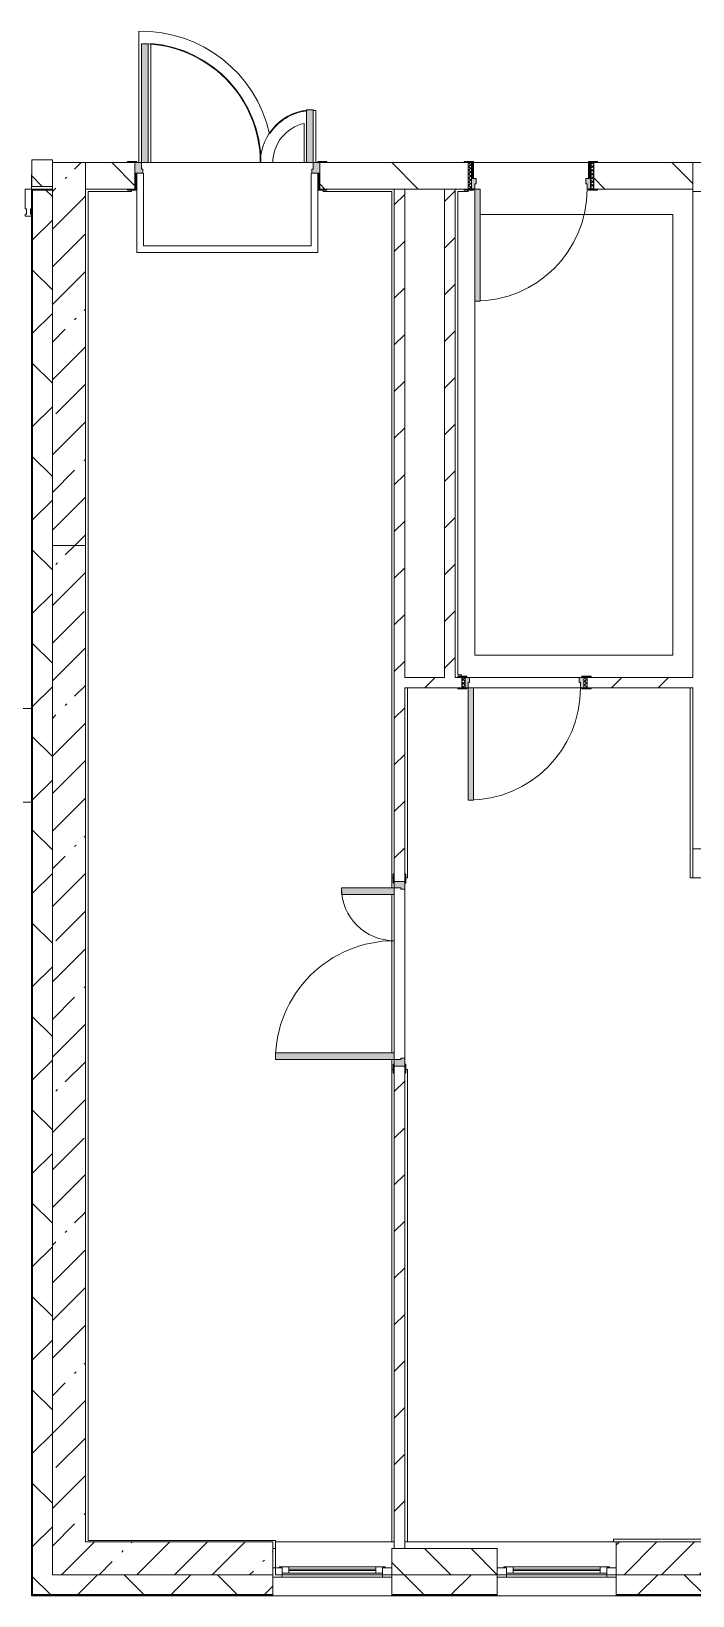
# Model space of a CAD drawing. Header units: millimetres. Extents: x -3902 to 188078, y -8553 to 29000.
# Drawn here: x 150268 to 155278, y -258 to 11595 of the extents above; entities that cross this region are included whole.
import ezdxf

# ---------------------------------------------------------------- set-up
doc = ezdxf.new("R2010")
doc.units = ezdxf.units.MM
doc.linetypes.add('200_ШТРИХ__ш1_п0_6_', pattern=[800, 500, -300])
for name, color, linetype, lineweight in [('A-DETL-6', 7, 'Continuous', 5), ('A-DETL-MBND-1', 7, '200_ШТРИХ__ш1_п0_6_', 9), ('A-GLAZ-2', 7, 'Continuous', 5), ('A-GLAZ-CWMG-2', 7, 'Continuous', 5), ('A-WALL', 7, 'Continuous', 9), ('A-WALL-3', 7, 'Continuous', 5), ('I-WALL-3', 7, 'Continuous', 5), ('S-COLS-4', 7, 'Continuous', 5)]:
    doc.layers.add(name, color=color, linetype=linetype, lineweight=lineweight)
for name, color, linetype, lineweight, true_color in [('A-DOOR-1', 7, 'Continuous', 5, 0xaaaaaa), ('A-DOOR-2', 7, 'Continuous', 5, 0xe2e2e2), ('A-DOOR-FRAM-1', 7, 'Continuous', 5, 0xe2e2e2), ('A-DOOR-FRAM-2', 7, 'Continuous', 5, 0xaaaaaa), ('A-FLOR-2', 7, 'Continuous', 5, 0xaaaaaa)]:
    doc.layers.add(name, color=color, linetype=linetype, lineweight=lineweight, true_color=true_color)
pattern_1 = [(45, (61067.9, 0), (-176.7767, 176.7767), [])]
pattern_2 = [(45, (61067.9, 0), (-353.5534, 353.5534), []), (135, (61067.9, 0), (-353.5534, -353.5534), [])]
pattern_3 = [(135, (61067.9, 0), (-353.5534, -353.5534), [])]
pattern_4 = [(45, (61067.9, 0), (-285.1231, 285.1231), []), (45, (61353, 0), (-285.1231, 285.1231), [504.031, -100.806, 16.764, -84.042])]

# ---------------------------------------------------------------- blocks, each defined once
blk = doc.blocks.new('110_Дверь_СКБ_2Ст - Д-5_п_ Из игровой в коридор-32215844-3_10_1_птичка')
at = {"layer": 'A-DOOR-2'}
for points in [[(-638, 40), (-588, 40), (-588, 940), (-638, 940)], [(612, 440), (612, 40), (662, 40), (662, 440)]]:
    blk.add_hatch(color=256, dxfattribs=at).paths.add_polyline_path(points)
h = blk.add_hatch(color=256, dxfattribs=at)
h.paths.add_polyline_path([(-688, 40), (-688, -40), (-628, -40), (-628, -10), (-638, -10), (-638, 40)])
h.paths.add_polyline_path([(652, -40), (712, -40), (712, 40), (662, 40), (662, -10), (652, -10)])
at = {"layer": 'A-DOOR-FRAM-1'}
for points in [[(-742, 40), (-672, 40), (-672, 48), (-742, 48)], [(698, 40), (768, 40), (768, 48), (698, 48)], [(-742, -48), (-672, -48), (-672, -40), (-742, -40)], [(698, -48), (768, -48), (768, -40), (698, -40)]]:
    blk.add_hatch(color=256, dxfattribs=at).paths.add_polyline_path(points)
at = {"layer": 'A-DOOR-1'}
for p, q in [((-638, 940), (-638, 40)), ((-588, 940), (-638, 940)), ((-588, 40), (-588, 940)), ((662, 440), (612, 440)), ((612, 440), (612, 40)), ((662, 40), (662, 440)), ((-638, 40), (-588, 40)), ((612, 40), (662, 40))]:
    blk.add_line(p, q, dxfattribs=at)
for centre, radius, start, end in [((-638, 40), 900, 0, 90), ((662, 40), 400, 90, 180)]:
    blk.add_arc(centre, radius, start, end, dxfattribs=at)
at = {"layer": 'A-DOOR-FRAM-2'}
for p, q in [((-672, 48), (-742, 48)), ((-742, 48), (-742, 40)), ((-742, 40), (-672, 40)), ((-638, 40), (-688, 40)), ((-688, 40), (-688, -40)), ((-672, 40), (-672, 48)), ((-638, -10), (-638, 40)), ((662, 40), (662, -10)), ((712, 40), (662, 40)), ((768, 48), (698, 48)), ((698, 48), (698, 40)), ((698, 40), (768, 40)), ((712, -40), (712, 40)), ((768, 40), (768, 48)), ((-672, -40), (-742, -40)), ((-742, -40), (-742, -48)), ((-742, -48), (-672, -48)), ((-688, -40), (-628, -40)), ((-672, -39), (-688, -39)), ((-688, -39), (-688, -40)), ((-688, -40), (-672, -40)), ((-672, -40), (-672, -39)), ((-672, -48), (-672, -40)), ((-628, -10), (-638, -10)), ((-628, -40), (-628, -10)), ((662, -10), (652, -10)), ((652, -10), (652, -40)), ((652, -40), (712, -40)), ((712, -39), (698, -39)), ((698, -39), (698, -40)), ((698, -40), (712, -40)), ((768, -40), (698, -40)), ((698, -40), (698, -48)), ((698, -48), (768, -48)), ((712, -40), (712, -39)), ((768, -48), (768, -40))]:
    blk.add_line(p, q, dxfattribs=at)
blk = doc.blocks.new('110_Дверь_СКБ_2Ст - Д-2а_п_ Из коридора на лестницу-32215207-3_10_1_птичка')
at = {"layer": 'A-DOOR-2'}
for points in [[(-587.5, 100), (-587.5, 1000), (-637.5, 1000), (-637.5, 100)], [(662.5, 100), (662.5, 500), (612.5, 500), (612.5, 100)], [(712.5, -100), (712.5, 20), (697.5, 20), (697.5, -100)]]:
    blk.add_hatch(color=256, dxfattribs=at).paths.add_polyline_path(points)
h = blk.add_hatch(color=256, dxfattribs=at)
h.paths.add_polyline_path([(687.9, 20), (712.5, 20), (712.5, 100), (662.5, 100), (662.5, 50), (652.5, 50), (652.5, 20)])
h.paths.add_polyline_path([(-627.5, 20), (-627.5, 50), (-637.5, 50), (-637.5, 100), (-687.5, 100), (-687.5, 20)])
at = {"layer": 'A-DOOR-FRAM-1'}
for points in [[(-672.5, 100), (-672.5, 108), (-742.5, 108), (-742.5, 100)], [(-672.5, -100), (-672.5, 20), (-687.5, 20), (-687.5, -100)], [(767.5, 100), (767.5, 108), (697.5, 108), (697.5, 100)], [(-672.5, -108), (-672.5, -100), (-742.5, -100), (-742.5, -108)], [(767.5, -108), (767.5, -100), (697.5, -100), (697.5, -108)]]:
    blk.add_hatch(color=256, dxfattribs=at).paths.add_polyline_path(points)
at = {"layer": 'A-DOOR-1'}
for p, q in [((-637.5, 1000), (-637.5, 100)), ((-587.5, 1000), (-637.5, 1000)), ((-587.5, 100), (-587.5, 1000)), ((662.5, 500), (612.5, 500)), ((612.5, 500), (612.5, 100)), ((662.5, 100), (662.5, 500)), ((-637.5, 100), (-587.5, 100)), ((612.5, 100), (662.5, 100))]:
    blk.add_line(p, q, dxfattribs=at)
for centre, radius, start, end in [((-637.5, 100), 900, 0, 90), ((662.5, 100), 400, 90, 180)]:
    blk.add_arc(centre, radius, start, end, dxfattribs=at)
at = {"layer": 'A-DOOR-FRAM-2'}
for p, q in [((-672.5, 108), (-742.5, 108)), ((-742.5, 108), (-742.5, 100)), ((-742.5, 100), (-672.5, 100)), ((-637.5, 100), (-687.5, 100)), ((-687.5, 100), (-687.5, 20)), ((-687.5, 20), (-627.5, 20)), ((-672.5, 20), (-687.5, 20)), ((-687.5, 20), (-687.5, -100)), ((-672.5, 100), (-672.5, 108)), ((-672.5, -100), (-672.5, 20)), ((-637.5, 50), (-637.5, 100)), ((-627.5, 50), (-637.5, 50)), ((-627.5, 20), (-627.5, 50)), ((662.5, 50), (652.5, 50)), ((652.5, 50), (652.5, 20)), ((652.5, 20), (712.5, 20)), ((662.5, 100), (662.5, 50)), ((712.5, 100), (662.5, 100)), ((767.5, 108), (697.5, 108)), ((697.5, 108), (697.5, 100)), ((697.5, 100), (767.5, 100)), ((712.5, 20), (697.5, 20)), ((697.5, 20), (697.5, -100)), ((712.5, 20), (712.5, 100)), ((712.5, -100), (712.5, 20)), ((767.5, 100), (767.5, 108)), ((-672.5, -100), (-742.5, -100)), ((-742.5, -100), (-742.5, -108)), ((-742.5, -108), (-672.5, -108)), ((-687.5, -100), (-672.5, -100)), ((-672.5, -108), (-672.5, -100)), ((697.5, -100), (712.5, -100)), ((767.5, -100), (697.5, -100)), ((697.5, -100), (697.5, -108)), ((697.5, -108), (767.5, -108)), ((767.5, -108), (767.5, -100))]:
    blk.add_line(p, q, dxfattribs=at)
blk = doc.blocks.new('BSC_Колонна _Прямоугольная - 250х900-V75-3_10_1_птичка')
at = {"layer": 'S-COLS-4'}
h = blk.add_hatch(dxfattribs=at)
h.set_pattern_fill('FP_93', color=256, style=0, pattern_type=2)
h.set_pattern_definition([(45, (-94080, -25), (-285.1231, 285.1231), []), (45, (-93794.88, -25), (-285.1231, 285.1231), [504.031, -100.806, 16.764, -84.042])])
h.paths.add_polyline_path([(450, -125), (450, 125), (-450, 125), (-450, -125), (77, -125)])
for p, q in [((450, 125), (-450, 125)), ((-450, 125), (-450, -125)), ((450, -125), (450, 125)), ((-450, -125), (450, -125))]:
    blk.add_line(p, q, dxfattribs=at)
blk = doc.blocks.new('120_Окно_СКБ_1Ст - 120_Окно_СКБ_1Ст 900х2500_h_ с форточкой-V77-3_10_1_птичка')
at = {"layer": 'A-GLAZ-2'}
for p, q in [((-450, -127), (-450, -57)), ((-450, -57), (-380, -57)), ((450, -57), (-450, -57)), ((-380, -57), (-380, -127)), ((380, -87), (-380, -87)), ((-380, -87), (-380, -127)), ((-330, -137), (-330, -87)), ((-330, -107), (330, -107)), ((330, -117), (-330, -117)), ((330, -137), (330, -87)), ((380, -127), (380, -57)), ((380, -57), (450, -57)), ((380, -127), (380, -87)), ((450, -57), (450, -127)), ((-380, -127), (-450, -127)), ((-450, -127), (-400, -127)), ((-380, -127), (-400, -127)), ((-400, -127), (-400, -137)), ((-400, -137), (400, -137)), ((400, -137), (-400, -137)), ((450, -127), (380, -127)), ((400, -127), (380, -127)), ((400, -127), (450, -127)), ((400, -137), (400, -127))]:
    blk.add_line(p, q, dxfattribs=at)
blk = doc.blocks.new('120_Окно_СКБ_1Ст - 120_Окно_СКБ_1Ст 900х2500_h_ с форточкой-22876038-3_10_1_птичка')
at = {"layer": 'A-GLAZ-2'}
for p, q in [((-450, -127), (-450, -57)), ((-450, -57), (-380, -57)), ((450, -57), (-450, -57)), ((-380, -57), (-380, -127)), ((380, -87), (-380, -87)), ((-380, -87), (-380, -127)), ((-330, -137), (-330, -87)), ((-330, -107), (330, -107)), ((330, -117), (-330, -117)), ((330, -137), (330, -87)), ((380, -127), (380, -57)), ((380, -57), (450, -57)), ((380, -127), (380, -87)), ((450, -57), (450, -127)), ((-380, -127), (-450, -127)), ((-450, -127), (-400, -127)), ((-380, -127), (-400, -127)), ((-400, -127), (-400, -137)), ((-400, -137), (400, -137)), ((400, -137), (-400, -137)), ((450, -127), (380, -127)), ((400, -127), (380, -127)), ((400, -127), (450, -127)), ((400, -137), (400, -127))]:
    blk.add_line(p, q, dxfattribs=at)
blk = doc.blocks.new('110_Дверь_СКБ_1Ст_Внутренняя1 - Д-8 950x2100h_охрана-V48-3_10_1_птичка')
at = {"layer": 'A-DOOR-1'}
h = blk.add_hatch(dxfattribs=at)
h.set_pattern_fill('FP_66', color=256, style=0, pattern_type=2)
h.set_pattern_definition([(135, (1826.41, 164.685), (-14.14214, -14.14214), []), (225, (1826.41, 164.685), (14.14214, -14.14214), [])])
h.paths.add_polyline_path([(487.5, 100), (462.5, 100), (462.5, -100), (487.5, -100), (487.5, -34.8)])
at = {"layer": 'A-DOOR-2'}
h = blk.add_hatch(color=256, dxfattribs=at)
h.paths.add_polyline_path([(437.5, 100), (437.5, 60), (427.5, 60), (427.5, 20), (462.5, 20), (462.5, 100)])
h.paths.add_polyline_path([(-412.5, 100), (-437.5, 100), (-437.5, 20), (-402.5, 20), (-402.5, 60), (-412.5, 60)])
at = {"layer": 'A-DOOR-FRAM-1'}
for points in [[(397.5, 950), (397.5, 100), (437.5, 100), (437.5, 950)], [(-492.5, 108), (-492.5, 100), (-422.5, 100), (-422.5, 108)], [(-422.5, 20), (-437.5, 20), (-437.5, -100), (-422.5, -100), (-422.5, -34.8)], [(517.5, 108), (447.5, 108), (447.5, 100), (517.5, 100)], [(462.5, 20), (447.5, 20), (447.5, -100), (462.5, -100), (462.5, -34.8)], [(-492.5, -100), (-492.5, -108), (-422.5, -108), (-422.5, -100)], [(447.5, -100), (447.5, -108), (517.5, -108), (517.5, -100)]]:
    blk.add_hatch(color=256, dxfattribs=at).paths.add_polyline_path(points)
at = {"layer": 'A-DOOR-FRAM-2'}
h = blk.add_hatch(dxfattribs=at)
h.set_pattern_fill('FP_67', color=256, style=0, pattern_type=2)
h.set_pattern_definition([(45, (-296.384, 164.685), (-14.1421, 14.1421), []), (135, (-296.384, 164.685), (-14.1421, -14.1421), [])])
h.paths.add_polyline_path([(-437.5, 100), (-462.5, 100), (-462.5, -100), (-437.5, -100), (-437.5, -34.8)])
at = {"layer": 'A-DOOR-1'}
for p, q in [((437.5, 950), (397.5, 950)), ((397.5, 950), (397.5, 100)), ((437.5, 100), (437.5, 950)), ((397.5, 100), (437.5, 100))]:
    blk.add_line(p, q, dxfattribs=at)
blk.add_arc((437.5, 100), 850, 90, 180, dxfattribs=at)
at = {"layer": 'A-DOOR-FRAM-2'}
for p, q in [((-422.5, 108), (-492.5, 108)), ((-492.5, 108), (-492.5, 100)), ((-492.5, 100), (-422.5, 100)), ((-437.5, 100), (-462.5, 100)), ((-462.5, 100), (-462.5, -100)), ((-412.5, 100), (-437.5, 100)), ((-437.5, 100), (-437.5, 20)), ((-437.5, -100), (-437.5, 100)), ((-422.5, 100), (-437.5, 100)), ((-437.5, 100), (-437.5, 99)), ((-437.5, 99), (-422.5, 99)), ((-437.5, 20), (-402.5, 20)), ((-422.5, 20), (-437.5, 20)), ((-437.5, 20), (-437.5, -100)), ((-422.5, 100), (-422.5, 108)), ((-422.5, 99), (-422.5, 100)), ((-422.5, -100), (-422.5, 20)), ((-412.5, 60), (-412.5, 100)), ((-402.5, 60), (-412.5, 60)), ((-402.5, 20), (-402.5, 60)), ((437.5, 60), (427.5, 60)), ((427.5, 60), (427.5, 20)), ((427.5, 20), (462.5, 20)), ((437.5, 100), (437.5, 60)), ((462.5, 100), (437.5, 100)), ((517.5, 108), (447.5, 108)), ((447.5, 108), (447.5, 100)), ((462.5, 100), (447.5, 100)), ((447.5, 100), (447.5, 99)), ((447.5, 100), (517.5, 100)), ((447.5, 99), (462.5, 99)), ((462.5, 20), (447.5, 20)), ((447.5, 20), (447.5, -100)), ((462.5, 20), (462.5, 100)), ((487.5, 100), (462.5, 100)), ((462.5, 100), (462.5, -100)), ((462.5, 99), (462.5, 100)), ((462.5, -100), (462.5, 20)), ((487.5, -100), (487.5, 100)), ((517.5, 100), (517.5, 108)), ((-422.5, -100), (-492.5, -100)), ((-492.5, -100), (-492.5, -108)), ((-492.5, -108), (-422.5, -108)), ((-462.5, -100), (-437.5, -100)), ((-437.5, -100), (-422.5, -100)), ((-422.5, -108), (-422.5, -100)), ((447.5, -100), (462.5, -100)), ((517.5, -100), (447.5, -100)), ((447.5, -100), (447.5, -108)), ((447.5, -108), (517.5, -108)), ((462.5, -100), (487.5, -100)), ((517.5, -108), (517.5, -100))]:
    blk.add_line(p, q, dxfattribs=at)
blk = doc.blocks.new('110_Дверь_СКБ_1Ст_Внутренняя1 - Д-8 950x2100h_охрана-V79-3_10_1_птичка')
at = {"layer": 'A-DOOR-1'}
h = blk.add_hatch(dxfattribs=at)
h.set_pattern_fill('FP_95', color=256, style=0, pattern_type=2)
h.set_pattern_definition([(135, (1826.41, 104.685), (-14.14214, -14.14214), []), (225, (1826.41, 104.685), (14.14214, -14.14214), [])])
h.paths.add_polyline_path([(487, 40), (462, 40), (462, -40), (487, -40)])
at = {"layer": 'A-DOOR-2'}
h = blk.add_hatch(color=256, dxfattribs=at)
h.paths.add_polyline_path([(437, 40), (437, 0), (427, 0), (427, -40), (462, -40), (462, 40)])
h.paths.add_polyline_path([(-413, 40), (-438, 40), (-438, -40), (-403, -40), (-403, 0), (-413, 0)])
at = {"layer": 'A-DOOR-FRAM-1'}
for points in [[(397, 890), (397, 40), (437, 40), (437, 890)], [(-493, 48), (-493, 40), (-423, 40), (-423, 48)], [(517, 48), (447, 48), (447, 40), (517, 40)], [(-423, -40), (-493, -40), (-493, -48), (-423, -48)], [(447, -40), (447, -48), (517, -48), (517, -40)]]:
    blk.add_hatch(color=256, dxfattribs=at).paths.add_polyline_path(points)
at = {"layer": 'A-DOOR-FRAM-2'}
h = blk.add_hatch(dxfattribs=at)
h.set_pattern_fill('FP_96', color=256, style=0, pattern_type=2)
h.set_pattern_definition([(45, (-296.384, 104.685), (-14.1421, 14.1421), []), (135, (-296.384, 104.685), (-14.1421, -14.1421), [])])
h.paths.add_polyline_path([(-438, 40), (-463, 40), (-463, -40), (-438, -40)])
at = {"layer": 'A-DOOR-1'}
for p, q in [((437, 890), (397, 890)), ((397, 890), (397, 40)), ((437, 40), (437, 890)), ((397, 40), (437, 40))]:
    blk.add_line(p, q, dxfattribs=at)
blk.add_arc((437, 40), 850, 90, 180, dxfattribs=at)
at = {"layer": 'A-DOOR-FRAM-2'}
for p, q in [((-423, 48), (-493, 48)), ((-493, 48), (-493, 40)), ((-493, 40), (-423, 40)), ((-438, 40), (-463, 40)), ((-463, 40), (-463, -40)), ((-413, 40), (-438, 40)), ((-438, 40), (-438, -40)), ((-438, -40), (-438, 40)), ((-423, 40), (-438, 40)), ((-438, 40), (-438, 39)), ((-438, 39), (-423, 39)), ((-423, 40), (-423, 48)), ((-423, 39), (-423, 40)), ((-413, 0), (-413, 40)), ((-403, 0), (-413, 0)), ((-403, -40), (-403, 0)), ((437, 0), (427, 0)), ((427, 0), (427, -40)), ((437, 40), (437, 0)), ((462, 40), (437, 40)), ((517, 48), (447, 48)), ((447, 48), (447, 40)), ((462, 40), (447, 40)), ((447, 40), (447, 39)), ((447, 40), (517, 40)), ((447, 39), (462, 39)), ((462, -40), (462, 40)), ((487, 40), (462, 40)), ((462, 40), (462, -40)), ((462, 39), (462, 40)), ((487, -40), (487, 40)), ((517, 40), (517, 48)), ((-423, -40), (-493, -40)), ((-493, -40), (-493, -48)), ((-493, -48), (-423, -48)), ((-463, -40), (-438, -40)), ((-423, -39), (-438, -39)), ((-438, -39), (-438, -40)), ((-438, -40), (-403, -40)), ((-438, -40), (-423, -40)), ((-423, -40), (-423, -39)), ((-423, -48), (-423, -40)), ((427, -40), (462, -40)), ((462, -39), (447, -39)), ((447, -39), (447, -40)), ((447, -40), (462, -40)), ((517, -40), (447, -40)), ((447, -40), (447, -48)), ((447, -48), (517, -48)), ((462, -40), (462, -39)), ((462, -40), (487, -40)), ((517, -48), (517, -40))]:
    blk.add_line(p, q, dxfattribs=at)
blk = doc.blocks.new('Прямоугольный импост - Импост структурный с накладкой - 190мм-33184356-3_10_1_птичка')
at = {"layer": 'A-GLAZ-CWMG-2'}
for p, q in [((-50, 0), (-50, 17)), ((-50, 17), (0, 17)), ((-40, 0), (-50, 0)), ((-40, -40), (-40, 0)), ((0, 0), (-10, 0)), ((-10, 0), (-10, -40)), ((0, 17), (0, 0)), ((-50, -190), (-50, -40)), ((-50, -40), (-40, -40)), ((-10, -40), (0, -40)), ((0, -40), (0, -190)), ((0, -190), (-50, -190))]:
    blk.add_line(p, q, dxfattribs=at)
blk = doc.blocks.new('парапет9 - парапет-22867712-3_10_1_птичка')
at = {"layer": 'A-DETL-MBND-1'}
for p, q in [((89202, 7964), (84952, 7964)), ((84952, 7255), (89202, 7255))]:
    blk.add_line(p, q, dxfattribs=at)

msp = doc.modelspace()

# ---------------------------------------------------------------- hatches: boundary and pattern name
at = {"layer": 'A-WALL-3'}
h = msp.add_hatch(dxfattribs=at)
h.set_pattern_fill('FP_64', color=256, style=0, pattern_type=2)
h.set_pattern_definition(pattern_2)
h.paths.add_polyline_path([(150277.9, -100), (150427.9, -100), (150427.9, 10392), (150277.9, 10392), (150277.9, 1965.8)])
h = msp.add_hatch(dxfattribs=at)
h.set_pattern_fill('FP_62', color=256, style=0, pattern_type=2)
h.set_pattern_definition([(135, (61067.9, 0), (-176.7767, -176.7767), [])])
h.paths.add_polyline_path([(182197.9, -100), (182497.9, -100), (182497.9, 100), (182197.9, 100)])
h.paths.add_polyline_path([(172697.9, -100), (172697.9, 100), (171797.9, 100), (171797.9, -100), (172004.6, -100)])
h.paths.add_polyline_path([(170140.2, -100), (170897.9, -100), (170897.9, 100), (169997.9, 100), (169997.9, -100)])
h.paths.add_polyline_path([(180397.9, -100), (180394.5, 100), (179897.9, 100), (179897.9, -100), (180394.5, -100)])
h.paths.add_polyline_path([(174497.9, -100), (174747.9, -100), (174747.9, 100), (174497.9, 100)])
h.paths.add_polyline_path([(177047.9, -100), (178097.9, -100), (178097.9, 100), (177047.9, 100)])
h.paths.add_polyline_path([(163697.9, -100), (163947.9, -100), (163947.9, 100), (163697.9, 100)])
h.paths.add_polyline_path([(166247.9, -100), (167297.9, -100), (167297.9, 100), (166247.9, 100)])
h.paths.add_polyline_path([(162797.9, -100), (162797.9, 100), (161897.9, 100), (161897.9, -100), (162682.6, -100)])
h.paths.add_polyline_path([(155597.9, -100), (155847.9, -100), (155847.9, 100), (155597.9, 100), (155597.9, 56.5)])
h.paths.add_polyline_path([(158147.9, -100), (159197.9, -100), (159197.9, 100), (158147.9, 100)])
h.paths.add_polyline_path([(152997.9, -100), (153797.9, -100), (153797.9, 100), (152997.9, 100)])
h = msp.add_hatch(dxfattribs=at)
h.set_pattern_fill('FP_64', color=256, style=0, pattern_type=2)
h.set_pattern_definition(pattern_2)
h.paths.add_polyline_path([(185055.5, -250), (186147.9, -250), (186147.9, -100), (184797.9, -100), (184797.9, -250)])
h.paths.add_polyline_path([(181326.7, -250), (182497.9, -250), (182497.9, -100), (181297.9, -100), (181297.9, -250)])
h.paths.add_polyline_path([(170897.9, -250), (170897.9, -100), (169997.9, -100), (169997.9, -250), (170140.2, -250)])
h.paths.add_polyline_path([(169097.9, -250), (169097.9, -100), (168197.9, -100), (168197.9, -250), (168275.8, -250)])
h.paths.add_polyline_path([(171797.9, -250), (172697.9, -250), (172697.9, -100), (171797.9, -100)])
h.paths.add_polyline_path([(180397.9, -250), (180394.5, -100), (178997.9, -100), (178997.9, -250), (180394.5, -250)])
h.paths.add_polyline_path([(173597.9, -250), (174747.9, -250), (174747.9, -100), (173597.9, -100)])
h.paths.add_polyline_path([(177047.9, -250), (178097.9, -250), (178097.9, -100), (177047.9, -100)])
h.paths.add_polyline_path([(160997.9, -250), (160997.9, -100), (160097.9, -100), (160097.9, -250), (160818.2, -250)])
h.paths.add_polyline_path([(166411.4, -250), (167297.9, -250), (167297.9, -100), (166247.9, -100), (166247.9, -250)])
h.paths.add_polyline_path([(155597.9, -250), (155847.9, -250), (155847.9, -100), (154697.9, -100), (154697.9, -250), (155224.9, -250)])
h.paths.add_polyline_path([(161897.9, -250), (163947.9, -250), (163947.9, -100), (161897.9, -100)])
h.paths.add_polyline_path([(159197.9, -250), (159197.9, -100), (158147.9, -100), (158147.9, -250), (158953.8, -250)])
h.paths.add_polyline_path([(153360.5, -250), (153797.9, -250), (153797.9, -100), (152997.9, -100), (152997.9, -250)])
h.paths.add_polyline_path([(152097.9, -250), (152097.9, -100), (150277.9, -100), (150277.9, -250), (151962.2, -250)])
at = {"layer": 'I-WALL-3'}
h = msp.add_hatch(dxfattribs=at)
h.set_pattern_fill('FP_63', color=256, style=0, pattern_type=2)
h.set_pattern_definition(pattern_3)
h.paths.add_polyline_path([(150427.9, 10420), (150427.9, 10620), (150271.4, 10620), (150271.4, 10420)])
h = msp.add_hatch(dxfattribs=at)
h.set_pattern_fill('FP_60', color=256, style=0, pattern_type=2)
h.set_pattern_definition(pattern_4)
h.paths.add_polyline_path([(150427.9, 7700), (150677.9, 7700), (150677.9, 10600), (150427.9, 10600), (150427.9, 8907.2)])
h = msp.add_hatch(dxfattribs=at)
h.set_pattern_fill('FP_63', color=256, style=0, pattern_type=2)
h.set_pattern_definition(pattern_3)
h.paths.add_polyline_path([(166411.4, 10400), (168197.9, 10400), (168197.9, 10600), (166162.9, 10600), (166162.9, 10400), (166192.9, 10400)])
h.paths.add_polyline_path([(162682.6, 10400), (164712.9, 10400), (164712.9, 10600), (162677.9, 10600), (162677.9, 10400)])
h.paths.add_polyline_path([(151052.9, 10400), (151052.9, 10600), (150677.9, 10600), (150677.9, 10400), (150997.9, 10400)])
h.paths.add_polyline_path([(153017.9, 10400), (153577.9, 10400), (153577.9, 10600), (152452.9, 10600), (152452.9, 10400), (152507.9, 10400)])
h.paths.add_polyline_path([(155224.9, 10400), (155277.9, 10400), (155277.9, 10600), (154527.9, 10600), (154527.9, 10400), (154557.9, 10400)])
h = msp.add_hatch(dxfattribs=at)
h.set_pattern_fill('FP_65', color=256, style=0, pattern_type=2)
h.set_pattern_definition(pattern_1)
h.paths.add_polyline_path([(153097.9, 100), (153097.9, 3755), (153017.9, 3755), (153017.9, 100)])
h.paths.add_polyline_path([(153097.9, 5155), (153097.9, 10400), (153017.9, 10400), (153017.9, 5155), (153067.9, 5155)])
h = msp.add_hatch(dxfattribs=at)
h.set_pattern_fill('FP_65', color=256, style=0, pattern_type=2)
h.set_pattern_definition(pattern_1)
h.paths.add_polyline_path([(153477.9, 6700), (153477.9, 10400), (153397.9, 10400), (153397.9, 6700)])
h = msp.add_hatch(dxfattribs=at)
h.set_pattern_fill('FP_60', color=256, style=0, pattern_type=2)
h.set_pattern_definition(pattern_4)
h.paths.add_polyline_path([(150677.9, 100), (150677.9, 7700), (150427.9, 7700), (150427.9, 100)])
h = msp.add_hatch(dxfattribs=at)
h.set_pattern_fill('FP_65', color=256, style=0, pattern_type=2)
h.set_pattern_definition(pattern_1)
h.paths.add_polyline_path([(153097.9, 6620), (153527.9, 6620), (153527.9, 6700), (153097.9, 6700)])
h.paths.add_polyline_path([(155224.9, 6620), (155277.9, 6620), (155277.9, 6700), (154477.9, 6700), (154477.9, 6620), (154507.9, 6620)])
h = msp.add_hatch(dxfattribs=at)
h.set_pattern_fill('FP_60', color=256, style=0, pattern_type=2)
h.set_pattern_definition(pattern_4)
h.paths.add_polyline_path([(151496.1, -100), (152097.9, -100), (152097.9, 150), (150677.9, 150), (150677.9, 100), (150427.9, 100), (150427.9, -100)])

# ---------------------------------------------------------------- linework, layer by layer
at = {"layer": 'A-DETL-6'}
for p, q in [((153667.9, 10207.5), (155127.9, 10207.5)), ((155127.9, 10207.5), (155127.9, 6867.5)), ((153627.9, 6867.5), (153627.9, 9550)), ((155127.9, 6867.5), (153627.9, 6867.5))]:
    msp.add_line(p, q, dxfattribs=at)
at = {"layer": 'A-DETL-MBND-1'}
msp.add_line((150269.9, 10400), (150269.9, 10510), dxfattribs=at)
at = {"layer": 'A-FLOR-2'}
for p, q in [((151082.9, 11594.8), (151082.9, 10600)), ((151172.9, 10600), (151172.9, 11502.3)), ((152424.1, 10600), (152424.1, 10994.4)), ((152334.1, 10897.1), (152334.1, 10600)), ((151152.9, 10600), (151172.9, 10600)), ((151172.9, 10600), (152007.9, 10600)), ((152007.9, 10600), (151172.9, 10600)), ((152007.9, 10600), (152097.9, 10600)), ((152097.9, 10600), (152334.1, 10600)), ((152352.9, 10600), (152097.9, 10600)), ((153617.9, 10600), (154487.9, 10600)), ((154487.9, 10600), (153617.9, 10600)), ((151117.9, 9970), (151117.9, 10520)), ((152387.9, 10520), (152387.9, 9970)), ((151027.9, 10380), (150697.9, 10380)), ((150697.9, 10380), (150697.9, 160)), ((151027.9, 10392), (151027.9, 10380)), ((151067.9, 10392), (151067.9, 9920)), ((152437.9, 9920), (152437.9, 10392)), ((152477.9, 10380), (152477.9, 10392)), ((152997.9, 10380), (152477.9, 10380)), ((152997.9, 10380), (152997.9, 5105)), ((153577.9, 10380), (153497.9, 10380)), ((153497.9, 10380), (153497.9, 6720)), ((153577.9, 10392), (153577.9, 10380)), ((152387.9, 9970), (151117.9, 9970)), ((151067.9, 9920), (152437.9, 9920)), ((153497.9, 6720), (153527.9, 6720)), ((153527.9, 6720), (153527.9, 6708)), ((153117.9, 6620), (153117.9, 5180)), ((155258.9, 5180), (155258.9, 6620)), ((153009.9, 5180), (152997.9, 5180)), ((153117.9, 5180), (153105.9, 5180)), ((155277.9, 5180), (155258.9, 5180)), ((152997.9, 3855), (152997.9, 5055)), ((152997.9, 3805), (152997.9, 150)), ((152997.9, 3730), (153009.9, 3730)), ((153105.9, 3730), (153117.9, 3730)), ((153117.9, 3730), (153117.9, 150)), ((150697.9, 160), (152117.9, 160)), ((152117.9, 160), (152117.9, 120)), ((154677.4, 150), (154677.4, 170)), ((154677.4, 170), (155617.4, 170))]:
    msp.add_line(p, q, dxfattribs=at)
for centre, radius, start, end in [((151102.9, 10600), 995, 12.67054, 91.1511), ((151102.9, 10600), 905, 0, 85.56313), ((152402.9, 10600), 395, 97.27853, 146.45952), ((152402.9, 10600), 395, 86.92799, 90.00404), ((152402.9, 10600), 305, 103.0427, 180)]:
    msp.add_arc(centre, radius, start, end, dxfattribs=at)
at = {"layer": 'A-WALL'}
for p, q in [((150677.9, 10400), (150677.9, 10600)), ((155277.9, 10600), (155277.9, 10400)), ((150274.9, 10395), (150274.9, -253)), ((150427.9, 10395), (150274.9, 10395)), ((150277.9, 10392), (150277.9, -250)), ((150427.9, 10392), (150277.9, 10392)), ((153097.9, 10400), (153017.9, 10400)), ((153477.9, 10400), (153397.9, 10400)), ((155277.9, 5400), (155357.9, 5400)), ((153017.9, 100), (153097.9, 100)), ((152997.9, -100), (153797.9, -100)), ((153797.9, -100), (152997.9, -100)), ((150274.9, -253), (152097.9, -253)), ((150277.9, -250), (152097.9, -250)), ((152997.9, -250), (153797.9, -250)), ((152997.9, -253), (153797.9, -253)), ((154697.9, -250), (155847.9, -250)), ((154697.9, -253), (155847.9, -253))]:
    msp.add_line(p, q, dxfattribs=at)
at = {"layer": 'A-WALL-3'}
for p, q in [((150427.9, 10400), (150269.9, 10400)), ((150269.9, 10400), (150269.9, -258)), ((152097.9, 100), (152118.4, 100)), ((153017.9, 100), (152997.9, 100)), ((152997.9, 100), (152997.9, -258)), ((153797.9, 100), (153097.9, 100)), ((153797.9, -258), (153797.9, 100)), ((152097.9, -100), (150427.9, -100)), ((152097.9, -258), (152097.9, -100)), ((152118.4, -100), (152118.4, -100)), ((152118.4, -100), (152997.9, -100)), ((153797.9, -100), (154697.9, -100)), ((154697.9, -100), (154697.9, -258)), ((150269.9, -258), (153797.9, -258)), ((153797.9, -258), (161897.9, -258))]:
    msp.add_line(p, q, dxfattribs=at)
at = {"layer": 'I-WALL-3'}
for p, q in [((150427.9, 10620), (150271.4, 10620)), ((150271.4, 10620), (150271.4, 10420)), ((150427.9, 10420), (150427.9, 10620)), ((150997.9, 10600), (150427.9, 10600)), ((150427.9, 10600), (150427.9, 10400)), ((153547.9, 10600), (152507.9, 10600)), ((159567.9, 10600), (154557.9, 10600)), ((150271.4, 10420), (150427.9, 10420)), ((150427.9, 10400), (150427.9, -100)), ((150677.9, 10400), (150997.9, 10400)), ((150677.9, 150), (150677.9, 10400)), ((152507.9, 10400), (153017.9, 10400)), ((153017.9, 10400), (153017.9, 5210)), ((153097.9, 6700), (153097.9, 10400)), ((153097.9, 10400), (153397.9, 10400)), ((153397.9, 10400), (153397.9, 6700)), ((153477.9, 6700), (153477.9, 10400)), ((153477.9, 10400), (153547.9, 10400)), ((154557.9, 10400), (155277.9, 10400)), ((155277.9, 10400), (155277.9, 6700)), ((155277.9, 10380), (162677.9, 10380)), ((150427.9, 7700), (150677.9, 7700)), ((153397.9, 6700), (153097.9, 6700)), ((153497.9, 6700), (153477.9, 6700)), ((153587.9, 6700), (154417.9, 6700)), ((155277.9, 6700), (154507.9, 6700)), ((153097.9, 6620), (153497.9, 6620)), ((153097.9, 5210), (153097.9, 6620)), ((154427.9, 6620), (153617.9, 6620)), ((154507.9, 6620), (155277.9, 6620)), ((155277.9, 6620), (155277.9, 5180)), ((155277.9, 5180), (160697.9, 5180)), ((153017.9, 3855), (153017.9, 5055)), ((153097.9, 5095), (153097.9, 3815)), ((153017.9, 3700), (153017.9, 100)), ((153097.9, 100), (153097.9, 3700)), ((152097.9, 150), (150677.9, 150)), ((152097.9, -100), (152097.9, 150)), ((152118.4, 150), (153017.9, 150)), ((152118.4, -100), (152118.4, 150)), ((153097.9, 150), (154697.9, 150)), ((150427.9, -100), (152097.9, -100))]:
    msp.add_line(p, q, dxfattribs=at)

# ---------------------------------------------------------------- block references
at = {"layer": 'A-DETL-MBND-1'}
msp.add_blockref('парапет9 - парапет-22867712-3_10_1_птичка', (61067.9, -1500), dxfattribs=at)
at = {"layer": 'A-DOOR-1'}
msp.add_blockref('110_Дверь_СКБ_2Ст - Д-2а_п_ Из коридора на лестницу-32215207-3_10_1_птичка', (151740.4, 10500), dxfattribs=at)
for name, p, rotation in [('110_Дверь_СКБ_1Ст_Внутренняя1 - Д-8 950x2100h_охрана-V48-3_10_1_птичка', (154065.4, 10500), 180), ('110_Дверь_СКБ_1Ст_Внутренняя1 - Д-8 950x2100h_охрана-V79-3_10_1_птичка', (154015.4, 6660), 180), ('110_Дверь_СКБ_2Ст - Д-5_п_ Из игровой в коридор-32215844-3_10_1_птичка', (153057.9, 4442.5), 89.99999999999991)]:
    msp.add_blockref(name, p, dxfattribs=dict(at, rotation=rotation))
at = {"layer": 'A-GLAZ-2', "rotation": 180}
for name, p in [('120_Окно_СКБ_1Ст - 120_Окно_СКБ_1Ст 900х2500_h_ с форточкой-V77-3_10_1_птичка', (152547.9, -175)), ('120_Окно_СКБ_1Ст - 120_Окно_СКБ_1Ст 900х2500_h_ с форточкой-22876038-3_10_1_птичка', (154247.9, -175))]:
    msp.add_blockref(name, p, dxfattribs=at)
at = {"layer": 'A-GLAZ-CWMG-2', "extrusion": (0, 0, -1), "rotation": 180}
msp.add_blockref('Прямоугольный импост - Импост структурный с накладкой - 190мм-33184356-3_10_1_птичка', (-150271.4, 10210), dxfattribs=at)
at = {"layer": 'S-COLS-4'}
msp.add_blockref('BSC_Колонна _Прямоугольная - 250х900-V75-3_10_1_птичка', (155147.9, 25), dxfattribs=at)

doc.saveas('drawing.dxf')
